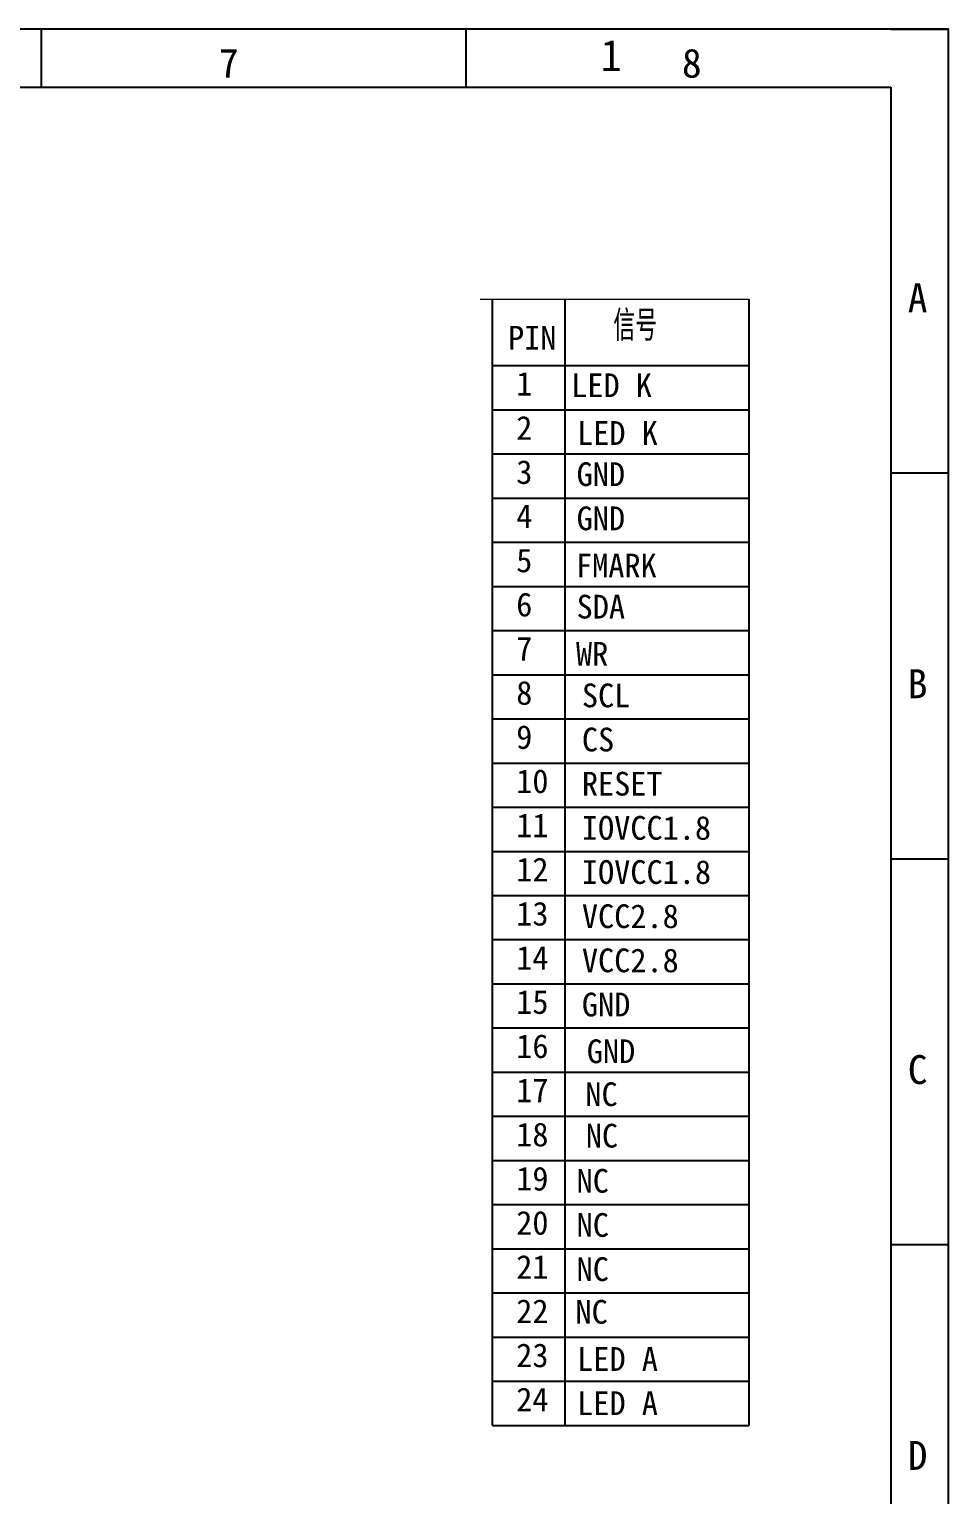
# Model space of a CAD drawing. Header units: millimetres. Extents: x 213 to 484, y 162 to 350.
# Drawn here: x 413.1 to 484.1, y 236.9 to 350.1 of the extents above; entities that cross this region are included whole.
import ezdxf

# ---------------------------------------------------------------- set-up
doc = ezdxf.new("R2010")
doc.units = ezdxf.units.MM
doc.layers.add('DRAWING', color=7, linetype='Continuous')
doc.layers.add('TEXT', color=2, linetype='Continuous', lineweight=9)
doc.styles.get("Standard").update_dxf_attribs({"font": 'txt', "bigfont": 'gbcbig.shx'})
doc.styles.add('STYLE1', font='')
doc.styles.add('宋体', font='', dxfattribs={"width": 0.85, "height": 1})
doc.styles.get('STYLE1').set_extended_font_data('SimSun')
doc.styles.get('宋体').set_extended_font_data('NSimSun')

msp = doc.modelspace()

# ---------------------------------------------------------------- linework, layer by layer
at = {"color": 0, "linetype": 'Continuous', "lineweight": 0}
msp.add_line((447.906, 329.24), (468.659, 329.24), dxfattribs=at)
for p, q in [((448.848, 242.238), (448.848, 329.24)), ((454.473, 242.238), (454.473, 329.24)), ((468.659, 329.24), (468.659, 242.238)), ((448.848, 324.119), (468.659, 324.119)), ((448.848, 320.707), (468.659, 320.707)), ((448.848, 317.295), (468.659, 317.295)), ((448.848, 313.884), (468.659, 313.884)), ((448.848, 310.472), (468.659, 310.472)), ((448.848, 307.06), (468.659, 307.06)), ((448.848, 303.649), (468.659, 303.649)), ((448.848, 300.237), (468.659, 300.237)), ((448.848, 296.825), (468.659, 296.825)), ((448.848, 293.414), (468.659, 293.414)), ((448.848, 290.002), (468.659, 290.002)), ((448.848, 286.59), (468.659, 286.59)), ((448.848, 283.179), (468.659, 283.179)), ((448.848, 279.767), (468.659, 279.767)), ((448.848, 276.355), (468.659, 276.355)), ((448.848, 272.943), (468.659, 272.943)), ((448.848, 269.532), (468.659, 269.532)), ((448.848, 266.12), (468.659, 266.12)), ((448.848, 262.708), (468.659, 262.708)), ((448.848, 259.297), (468.659, 259.297)), ((448.848, 255.885), (468.659, 255.885)), ((448.848, 252.473), (468.659, 252.473)), ((448.848, 249.062), (468.659, 249.062)), ((448.848, 245.65), (468.659, 245.65)), ((448.848, 242.238), (468.659, 242.238))]:
    msp.add_line(p, q)
at = {"color": 7}
msp.add_line((468.659, 329.24), (468.659, 253.029), dxfattribs=at)
at = {"layer": 'DRAWING', "color": 7, "linetype": 'Continuous'}
for p, q in [((484.097, 350.095), (212.719, 350.095)), ((414.018, 345.621), (414.018, 350.095)), ((446.822, 345.621), (446.822, 350.095)), ((484.1, 350.092), (479.626, 350.092)), ((484.097, 162.319), (484.097, 350.095)), ((217.193, 345.621), (479.626, 345.621)), ((479.626, 345.621), (479.626, 166.789)), ((479.626, 315.822), (484.1, 315.822)), ((479.626, 286.016), (484.1, 286.016)), ((479.626, 256.21), (484.1, 256.21))]:
    msp.add_line(p, q, dxfattribs=at)
at = {"layer": 'TEXT', "color": 7}
msp.add_lwpolyline([(448.848, 329.24), (468.659, 329.24)], dxfattribs=at)

# ---------------------------------------------------------------- texts
for s, height, style, p in [('1', 2.419, '宋体', (457.206, 346.864)), ('PIN', 1.8337, 'STYLE1', (450.058, 325.352)), ('1', 1.834, 'STYLE1', (450.69, 321.799)), ('2', 1.834, 'STYLE1', (450.69, 318.387)), ('3', 1.834, 'STYLE1', (450.69, 314.975)), ('GND', 1.8337, 'STYLE1', (455.356, 314.809)), ('4', 1.834, 'STYLE1', (450.69, 311.564)), ('GND', 1.8337, 'STYLE1', (455.356, 311.397)), ('5', 1.834, 'STYLE1', (450.69, 308.152)), ('FMARK', 1.8337, 'STYLE1', (455.308, 307.755)), ('6', 1.834, 'STYLE1', (450.69, 304.74)), ('SDA', 1.8337, 'STYLE1', (455.356, 304.574)), ('7', 1.834, 'STYLE1', (450.69, 301.329)), ('WR', 1.8337, 'STYLE1', (455.308, 300.932)), ('8', 1.834, 'STYLE1', (450.69, 297.917)), ('SCL', 1.8337, 'STYLE1', (455.764, 297.72)), ('9', 1.834, 'STYLE1', (450.69, 294.505)), ('CS', 1.8337, 'STYLE1', (455.764, 294.309)), ('10', 1.8337, 'STYLE1', (450.69, 291.094)), ('RESET', 1.8337, 'STYLE1', (455.764, 290.897)), ('11', 1.8337, 'STYLE1', (450.69, 287.682)), ('IOVCC1.8', 1.8337, 'STYLE1', (455.764, 287.485)), ('12', 1.8337, 'STYLE1', (450.69, 284.27)), ('IOVCC1.8', 1.8337, 'STYLE1', (455.764, 284.074)), ('13', 1.8337, 'STYLE1', (450.69, 280.859)), ('VCC2.8', 1.8337, 'STYLE1', (455.764, 280.662)), ('14', 1.8337, 'STYLE1', (450.69, 277.447)), ('VCC2.8', 1.8337, 'STYLE1', (455.764, 277.25)), ('15', 1.8337, 'STYLE1', (450.69, 274.035)), ('GND', 1.8337, 'STYLE1', (455.764, 273.839)), ('16', 1.8337, 'STYLE1', (450.69, 270.624)), ('GND', 1.8337, 'STYLE1', (456.143, 270.227)), ('17', 1.8337, 'STYLE1', (450.69, 267.212)), ('NC', 1.8337, 'STYLE1', (456.03, 266.908)), ('18', 1.8337, 'STYLE1', (450.69, 263.8)), ('NC', 1.8337, 'STYLE1', (456.068, 263.707)), ('19', 1.8337, 'STYLE1', (450.69, 260.389)), ('NC', 1.8337, 'STYLE1', (455.356, 260.222)), ('20', 1.8337, 'STYLE1', (450.69, 256.977)), ('NC', 1.8337, 'STYLE1', (455.356, 256.81)), ('21', 1.8337, 'STYLE1', (450.69, 253.565)), ('NC', 1.8337, 'STYLE1', (455.356, 253.398)), ('22', 1.8337, 'STYLE1', (450.69, 250.153)), ('NC', 1.8337, 'STYLE1', (455.266, 250.1)), ('23', 1.8337, 'STYLE1', (450.69, 246.742)), ('24', 1.8337, 'STYLE1', (450.69, 243.33))]:
    msp.add_text(s, height=height, dxfattribs=dict(style=style)).set_placement(p)
at = {"color": 0, "lineweight": 9, "ltscale": 1.5, "insert": (458.194, 328.383), "char_height": 2.3536, "width": 11.7678, "attachment_point": 1}
msp.add_mtext('信号', dxfattribs=at)
at = {"char_height": 1.8337, "width": 9.58088, "attachment_point": 7, "style": 'STYLE1'}
for s, insert in [('LED K', (454.94, 321.681)), ('LED K', (455.39, 317.99)), ('LED A', (455.401, 246.452)), ('LED A', (455.401, 243.04))]:
    msp.add_mtext(s, dxfattribs=dict(at, insert=insert))
at = {"layer": 'DRAWING', "color": 7, "linetype": 'Continuous', "style": '宋体'}
for s, p in [('7', (427.728, 346.366)), ('8', (463.493, 346.366)), ('A', (480.938, 328.225)), ('B', (480.938, 298.419)), ('C', (480.938, 268.613)), ('D', (480.938, 238.807))]:
    msp.add_text(s, height=2.235, dxfattribs=at).set_placement(p)

doc.saveas('drawing.dxf')
